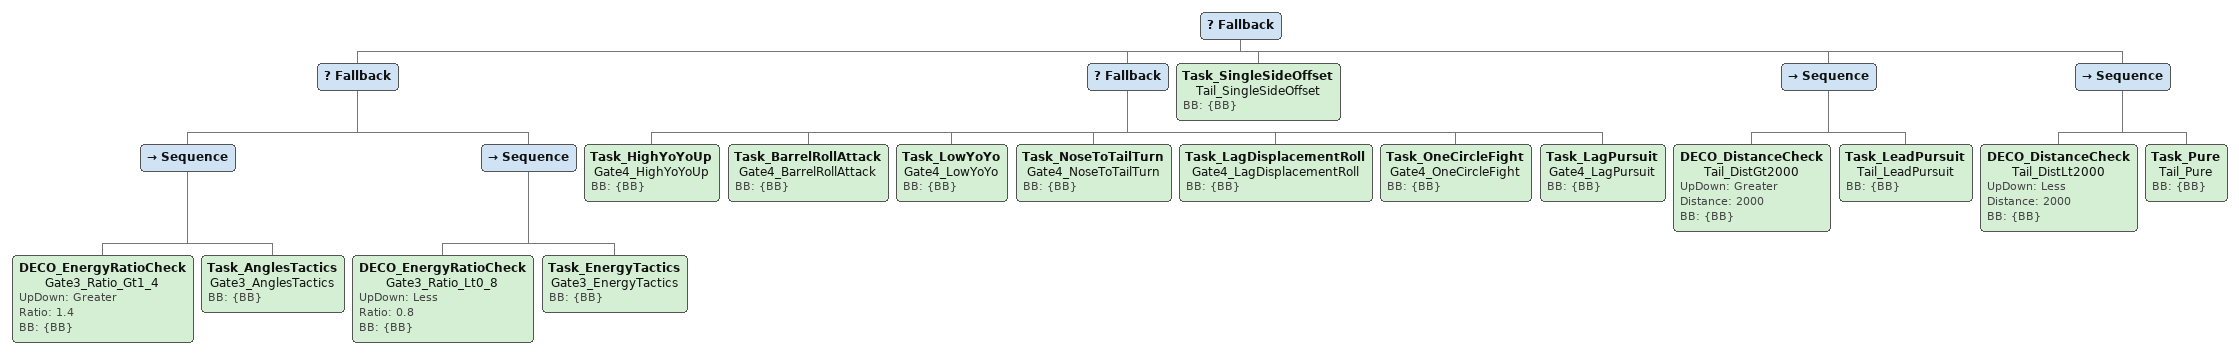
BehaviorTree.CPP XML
<Fallback>

  <!-- GATE 2.5 MOVED 2026-08-06: it now sits directly under Gate 0, above Gate 1.
       See the block there for the measurement that motivated the move. -->

  <Fallback>
    <Sequence>
      <DECO_EnergyRatioCheck name="Gate3_Ratio_Gt1_4" UpDown="Greater" Ratio="1.4" BB="{BB}"/>
      <Task_AnglesTactics name="Gate3_AnglesTactics" BB="{BB}"/>
    </Sequence>
    <Sequence>
      <DECO_EnergyRatioCheck name="Gate3_Ratio_Lt0_8" UpDown="Less" Ratio="0.8" BB="{BB}"/>
      <Task_EnergyTactics name="Gate3_EnergyTactics" BB="{BB}"/>
    </Sequence>
  </Fallback>

  <Fallback>
    <Task_HighYoYoUp name="Gate4_HighYoYoUp" BB="{BB}"/>
    <Task_BarrelRollAttack name="Gate4_BarrelRollAttack" BB="{BB}"/>
    <Task_LowYoYo name="Gate4_LowYoYo" BB="{BB}"/>
    <Task_NoseToTailTurn name="Gate4_NoseToTailTurn" BB="{BB}"/>
    <Task_LagDisplacementRoll name="Gate4_LagDisplacementRoll" BB="{BB}"/>
    <Task_OneCircleFight name="Gate4_OneCircleFight" BB="{BB}"/>
    <Task_LagPursuit name="Gate4_LagPursuit" BB="{BB}"/>
  </Fallback>

  <Task_SingleSideOffset name="Tail_SingleSideOffset" BB="{BB}"/>

  <Sequence>
    <DECO_DistanceCheck name="Tail_DistGt2000" UpDown="Greater" Distance="2000" BB="{BB}"/>
    <Task_LeadPursuit name="Tail_LeadPursuit" BB="{BB}"/>
  </Sequence>

  <Sequence>
    <DECO_DistanceCheck name="Tail_DistLt2000" UpDown="Less" Distance="2000" BB="{BB}"/>
    <Task_Pure name="Tail_Pure" BB="{BB}"/>
  </Sequence>

</Fallback>
